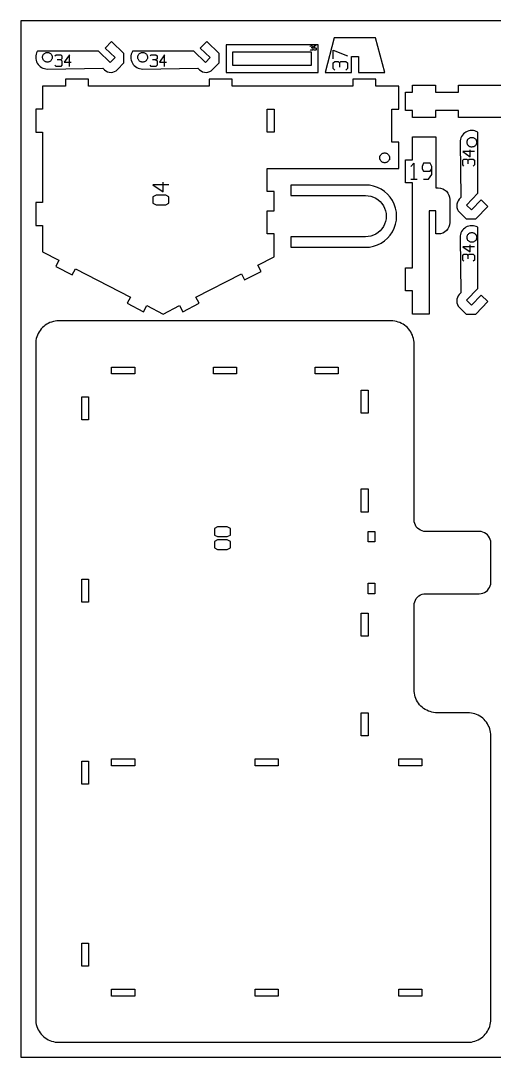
# Model space of a CAD drawing. Header units: millimetres. Extents: x 0 to 600, y 0 to 450.
# Drawn here: x 0 to 205.7, y 0 to 450 of the extents above; entities that cross this region are included whole.
import ezdxf

# ---------------------------------------------------------------- set-up
doc = ezdxf.new("R2010")
doc.units = ezdxf.units.MM
for name, color, linetype in [('CUT', 1, 'Continuous'), ('ENGRAVE', 5, 'Continuous'), ('SHEET', 8, 'Continuous')]:
    doc.layers.add(name, color=color, linetype=linetype)

msp = doc.modelspace()

# ---------------------------------------------------------------- linework, layer by layer
at = {"layer": 'CUT'}
for p, q in [((39.46, 441.04), (36.68, 438.16)), ((44.84, 435.83), (39.46, 441.04)), ((80.8, 441.04), (78.02, 438.16)), ((86.19, 435.83), (80.8, 441.04)), ((136.16, 442.53), (132.23, 427.57)), ((154.19, 442.53), (136.16, 442.53)), ((158.12, 427.57), (154.19, 442.53)), ((7.18, 436.7), (6.89, 436.1)), ((7.23, 436.77), (7.18, 436.7)), ((33.8, 436.77), (7.23, 436.77)), ((38.91, 431.83), (33.8, 436.77)), ((36.68, 438.16), (40.99, 433.99)), ((48.53, 436.7), (48.23, 436.1)), ((48.57, 436.77), (48.53, 436.7)), ((75.14, 436.77), (48.57, 436.77)), ((80.25, 431.83), (75.14, 436.77)), ((78.02, 438.16), (82.34, 433.99)), ((89.19, 439.54), (89.19, 427.57)), ((129.23, 439.54), (89.19, 439.54)), ((92.19, 430.57), (92.19, 436.53)), ((92.19, 436.53), (126.23, 436.53)), ((126.23, 436.53), (126.23, 430.57)), ((129.23, 427.57), (129.23, 439.54)), ((6.54, 434.82), (6.5, 434.15)), ((6.5, 434.15), (6.5, 433.48)), ((6.5, 433.48), (6.67, 432.83)), ((6.67, 435.47), (6.54, 434.82)), ((6.89, 436.1), (6.67, 435.47)), ((6.67, 432.83), (6.89, 432.19)), ((6.89, 432.19), (7.18, 431.59)), ((9.51, 434.42), (9.55, 434.69)), ((9.51, 434.15), (9.51, 434.42)), ((9.52, 433.87), (9.51, 434.15)), ((9.58, 433.6), (9.52, 433.87)), ((9.55, 434.69), (9.64, 434.96)), ((9.67, 433.34), (9.58, 433.6)), ((9.64, 434.96), (9.79, 435.2)), ((9.79, 433.1), (9.67, 433.34)), ((9.79, 435.2), (9.94, 435.43)), ((9.94, 432.87), (9.79, 433.1)), ((9.94, 435.43), (10.12, 435.64)), ((10.12, 432.66), (9.94, 432.87)), ((10.12, 435.64), (10.33, 435.82)), ((10.33, 432.48), (10.12, 432.66)), ((10.33, 435.82), (10.56, 435.97)), ((10.56, 432.33), (10.33, 432.48)), ((10.56, 435.97), (10.81, 436.09)), ((10.81, 432.21), (10.56, 432.33)), ((10.81, 436.09), (11.07, 436.18)), ((11.07, 432.12), (10.81, 432.21)), ((11.07, 436.18), (11.34, 436.23)), ((11.34, 432.06), (11.07, 432.12)), ((11.34, 436.23), (11.61, 436.25)), ((11.61, 432.04), (11.34, 432.06)), ((11.61, 436.25), (11.88, 436.23)), ((11.88, 432.06), (11.61, 432.04)), ((11.88, 436.23), (12.15, 436.18)), ((12.15, 432.12), (11.88, 432.06)), ((12.15, 436.18), (12.42, 436.09)), ((12.42, 432.21), (12.15, 432.12)), ((12.42, 436.09), (12.66, 435.97)), ((12.66, 432.33), (12.42, 432.21)), ((12.66, 435.97), (12.89, 435.82)), ((12.89, 432.48), (12.66, 432.33)), ((12.89, 435.82), (13.1, 435.64)), ((13.1, 432.66), (12.89, 432.48)), ((13.1, 435.64), (13.28, 435.43)), ((13.28, 432.87), (13.1, 432.66)), ((13.28, 435.43), (13.43, 435.2)), ((13.43, 433.1), (13.28, 432.87)), ((13.43, 435.2), (13.55, 434.95)), ((13.55, 433.34), (13.43, 433.1)), ((13.55, 434.95), (13.63, 434.69)), ((13.67, 433.6), (13.55, 433.34)), ((13.63, 434.69), (13.68, 434.42)), ((13.71, 433.87), (13.67, 433.6)), ((13.68, 434.42), (13.71, 434.15)), ((13.71, 434.15), (13.71, 433.87)), ((40.99, 433.99), (38.91, 431.83)), ((44.84, 431.7), (44.84, 435.83)), ((47.89, 434.82), (47.84, 434.15)), ((47.84, 434.15), (47.84, 433.48)), ((47.84, 433.48), (48.02, 432.83)), ((48.02, 435.47), (47.89, 434.82)), ((48.23, 436.1), (48.02, 435.47)), ((48.02, 432.83), (48.23, 432.19)), ((48.23, 432.19), (48.53, 431.59)), ((50.85, 434.42), (50.9, 434.69)), ((50.85, 434.15), (50.85, 434.42)), ((50.87, 433.87), (50.85, 434.15)), ((50.92, 433.6), (50.87, 433.87)), ((50.9, 434.69), (50.98, 434.96)), ((51.01, 433.34), (50.92, 433.6)), ((50.98, 434.96), (51.13, 435.2)), ((51.13, 433.1), (51.01, 433.34)), ((51.13, 435.2), (51.29, 435.43)), ((51.29, 432.87), (51.13, 433.1)), ((51.29, 435.43), (51.47, 435.64)), ((51.47, 432.66), (51.29, 432.87)), ((51.47, 435.64), (51.67, 435.82)), ((51.67, 432.48), (51.47, 432.66)), ((51.67, 435.82), (51.9, 435.97)), ((51.9, 432.33), (51.67, 432.48)), ((51.9, 435.97), (52.15, 436.09)), ((52.15, 432.21), (51.9, 432.33)), ((52.15, 436.09), (52.41, 436.18)), ((52.41, 432.12), (52.15, 432.21)), ((52.41, 436.18), (52.68, 436.23)), ((52.68, 432.06), (52.41, 432.12)), ((52.68, 436.23), (52.96, 436.25)), ((52.96, 432.04), (52.68, 432.06)), ((52.96, 436.25), (53.23, 436.23)), ((53.23, 432.06), (52.96, 432.04)), ((53.23, 436.23), (53.5, 436.18)), ((53.5, 432.12), (53.23, 432.06)), ((53.5, 436.18), (53.76, 436.09)), ((53.76, 432.21), (53.5, 432.12)), ((53.76, 436.09), (54.01, 435.97)), ((54.01, 432.33), (53.76, 432.21)), ((54.01, 435.97), (54.24, 435.82)), ((54.24, 432.48), (54.01, 432.33)), ((54.24, 435.82), (54.44, 435.64)), ((54.44, 432.66), (54.24, 432.48)), ((54.44, 435.64), (54.62, 435.43)), ((54.62, 432.87), (54.44, 432.66)), ((54.62, 435.43), (54.78, 435.2)), ((54.78, 433.1), (54.62, 432.87)), ((54.78, 435.2), (54.9, 434.95)), ((54.9, 433.34), (54.78, 433.1)), ((54.9, 434.95), (54.97, 434.69)), ((55.01, 433.6), (54.9, 433.34)), ((54.97, 434.69), (55.03, 434.42)), ((55.06, 433.87), (55.01, 433.6)), ((55.03, 434.42), (55.06, 434.15)), ((55.06, 434.15), (55.06, 433.87)), ((82.34, 433.99), (80.25, 431.83)), ((86.19, 431.7), (86.19, 435.83)), ((143.68, 434.43), (146.68, 434.43)), ((143.68, 427.57), (143.68, 434.43)), ((146.68, 434.43), (146.68, 427.57)), ((7.18, 431.59), (7.56, 431.04)), ((7.56, 431.04), (8, 430.53)), ((8, 430.53), (8.5, 430.09)), ((8.5, 430.09), (9.06, 429.72)), ((9.06, 429.72), (9.65, 429.43)), ((9.65, 429.43), (10.29, 429.21)), ((10.29, 429.21), (10.94, 429.08)), ((10.94, 429.08), (11.61, 429.04)), ((11.61, 429.04), (35.66, 429.41)), ((35.66, 429.41), (36.39, 428.7)), ((36.39, 428.7), (37, 428.21)), ((37, 428.21), (37.69, 427.85)), ((37.69, 427.85), (38.45, 427.63)), ((38.45, 427.63), (39.23, 427.57)), ((39.23, 427.57), (40, 427.65)), ((40, 427.65), (40.75, 427.89)), ((40.75, 427.89), (41.43, 428.28)), ((41.43, 428.28), (42.03, 428.78)), ((42.03, 428.78), (44.84, 431.7)), ((48.53, 431.59), (48.9, 431.04)), ((48.9, 431.04), (49.34, 430.53)), ((49.34, 430.53), (49.84, 430.09)), ((49.84, 430.09), (50.4, 429.72)), ((50.4, 429.72), (51, 429.43)), ((51, 429.43), (51.63, 429.21)), ((51.63, 429.21), (52.29, 429.08)), ((52.29, 429.08), (52.96, 429.04)), ((52.96, 429.04), (77, 429.41)), ((77, 429.41), (77.73, 428.7)), ((77.73, 428.7), (78.34, 428.21)), ((78.34, 428.21), (79.04, 427.85)), ((79.04, 427.85), (79.79, 427.63)), ((79.79, 427.63), (80.57, 427.57)), ((80.57, 427.57), (81.35, 427.65)), ((81.35, 427.65), (82.09, 427.89)), ((82.09, 427.89), (82.78, 428.28)), ((82.78, 428.28), (83.37, 428.78)), ((83.37, 428.78), (86.19, 431.7)), ((89.19, 427.57), (129.23, 427.57)), ((126.23, 430.57), (92.19, 430.57)), ((132.23, 427.57), (143.68, 427.57)), ((146.68, 427.57), (158.12, 427.57)), ((29.5, 424.57), (19.5, 424.57)), ((19.5, 424.57), (19.5, 421.57)), ((29.5, 421.57), (29.5, 424.57)), ((91.86, 424.57), (81.86, 424.57)), ((81.86, 424.57), (81.86, 421.57)), ((91.86, 421.57), (91.86, 424.57)), ((154.22, 424.57), (144.22, 424.57)), ((144.22, 424.57), (144.22, 421.57)), ((154.22, 421.57), (154.22, 424.57)), ((19.5, 421.57), (9.5, 421.57)), ((9.5, 421.57), (9.5, 411.56)), ((81.86, 421.57), (29.5, 421.57)), ((144.22, 421.57), (91.86, 421.57)), ((164.22, 421.57), (154.22, 421.57)), ((164.22, 411.56), (164.22, 421.57)), ((167.22, 410.96), (167.22, 419.01)), ((167.22, 419.01), (170.22, 419.01)), ((170.22, 419.01), (170.22, 422.01)), ((170.22, 422.01), (180.22, 422.01)), ((180.22, 422.01), (180.22, 419.01)), ((180.22, 419.01), (190.23, 419.01)), ((190.23, 419.01), (190.23, 422.01)), ((190.23, 422.01), (227.12, 422.01)), ((9.5, 411.56), (6.5, 411.56)), ((6.5, 411.56), (6.5, 401.56)), ((107.13, 411.56), (110.13, 411.56)), ((107.13, 401.56), (107.13, 411.56)), ((110.13, 411.56), (110.13, 401.56)), ((161.22, 411.56), (164.22, 411.56)), ((161.22, 397.21), (161.22, 411.56)), ((170.22, 410.96), (167.22, 410.96)), ((170.22, 407.96), (170.22, 410.96)), ((180.22, 410.96), (180.22, 407.96)), ((190.23, 410.96), (180.22, 410.96)), ((190.23, 407.96), (190.23, 410.96)), ((180.22, 407.96), (170.22, 407.96)), ((227.12, 407.96), (190.23, 407.96)), ((6.5, 401.56), (9.5, 401.56)), ((9.5, 401.56), (9.5, 371.04)), ((110.13, 401.56), (107.13, 401.56)), ((192.37, 400.87), (191.92, 400.37)), ((192.87, 401.31), (192.37, 400.87)), ((193.42, 401.68), (192.87, 401.31)), ((194.02, 401.98), (193.42, 401.68)), ((194.66, 402.19), (194.02, 401.98)), ((195.31, 402.37), (194.66, 402.19)), ((195.98, 402.37), (195.31, 402.37)), ((196.65, 402.33), (195.98, 402.37)), ((197.3, 402.19), (196.65, 402.33)), ((197.93, 401.98), (197.3, 402.19)), ((198.53, 401.68), (197.93, 401.98)), ((198.6, 401.64), (198.53, 401.68)), ((198.6, 375.07), (198.6, 401.64)), ((164.22, 397.21), (161.22, 397.21)), ((164.22, 385.9), (164.22, 397.21)), ((170.22, 399.58), (180.4, 399.58)), ((170.22, 389.58), (170.22, 399.58)), ((180.4, 399.58), (180.4, 377.43)), ((190.91, 397.93), (190.87, 397.26)), ((190.87, 397.26), (191.24, 373.21)), ((191.04, 398.58), (190.91, 397.93)), ((191.26, 399.21), (191.04, 398.58)), ((191.55, 399.81), (191.26, 399.21)), ((191.92, 400.37), (191.55, 399.81)), ((193.88, 397.26), (193.89, 397.53)), ((193.89, 396.98), (193.88, 397.26)), ((193.89, 397.53), (193.95, 397.8)), ((193.95, 396.71), (193.89, 396.98)), ((193.95, 397.8), (194.04, 398.06)), ((194.04, 396.45), (193.95, 396.71)), ((194.04, 398.06), (194.16, 398.31)), ((194.16, 396.21), (194.04, 396.45)), ((194.16, 398.31), (194.31, 398.54)), ((194.31, 395.98), (194.16, 396.21)), ((194.31, 398.54), (194.49, 398.75)), ((194.49, 398.75), (194.7, 398.93)), ((194.7, 398.93), (194.93, 399.08)), ((194.93, 399.08), (195.17, 399.2)), ((195.17, 399.2), (195.43, 399.29)), ((195.43, 399.29), (195.7, 399.34)), ((195.7, 399.34), (195.98, 399.36)), ((195.98, 399.36), (196.25, 399.36)), ((196.25, 399.36), (196.52, 399.32)), ((196.52, 399.32), (196.79, 399.23)), ((196.79, 399.23), (197.03, 399.08)), ((197.03, 399.08), (197.26, 398.93)), ((197.26, 398.93), (197.47, 398.75)), ((197.47, 398.75), (197.65, 398.54)), ((197.65, 398.54), (197.8, 398.31)), ((197.8, 396.21), (197.65, 395.98)), ((197.8, 398.31), (197.92, 398.06)), ((197.92, 396.45), (197.8, 396.21)), ((197.92, 398.06), (198.01, 397.8)), ((198.01, 396.71), (197.92, 396.45)), ((198.01, 397.8), (198.06, 397.53)), ((198.06, 396.98), (198.01, 396.71)), ((198.06, 397.53), (198.08, 397.26)), ((198.08, 397.26), (198.06, 396.98)), ((156.14, 391.29), (156.26, 391.54)), ((156.26, 391.54), (156.42, 391.77)), ((156.42, 391.77), (156.6, 391.98)), ((156.6, 391.98), (156.81, 392.17)), ((156.81, 392.17), (157.04, 392.32)), ((157.04, 392.32), (157.29, 392.44)), ((157.29, 392.44), (157.55, 392.53)), ((157.55, 392.53), (157.82, 392.59)), ((157.82, 392.59), (158.1, 392.6)), ((158.1, 392.6), (158.38, 392.59)), ((158.38, 392.59), (158.65, 392.53)), ((158.65, 392.53), (158.91, 392.44)), ((158.91, 392.44), (159.16, 392.32)), ((159.16, 392.32), (159.39, 392.17)), ((159.39, 392.17), (159.6, 391.98)), ((159.6, 391.98), (159.78, 391.77)), ((159.78, 391.77), (159.94, 391.54)), ((159.94, 391.54), (160.06, 391.29)), ((194.49, 395.77), (194.31, 395.98)), ((194.7, 395.59), (194.49, 395.77)), ((194.93, 395.44), (194.7, 395.59)), ((195.17, 395.31), (194.93, 395.44)), ((195.43, 395.2), (195.17, 395.31)), ((195.7, 395.15), (195.43, 395.2)), ((195.98, 395.15), (195.7, 395.15)), ((196.25, 395.19), (195.98, 395.15)), ((196.52, 395.24), (196.25, 395.19)), ((196.78, 395.31), (196.52, 395.24)), ((197.03, 395.44), (196.78, 395.31)), ((197.26, 395.59), (197.03, 395.44)), ((197.47, 395.77), (197.26, 395.59)), ((197.65, 395.98), (197.47, 395.77)), ((155.98, 390.48), (155.98, 390.76)), ((155.99, 390.76), (155.99, 391.03)), ((155.99, 390.21), (155.99, 390.48)), ((156.05, 391.03), (156.05, 391.29)), ((156.05, 389.93), (156.05, 390.21)), ((156.14, 389.67), (156.14, 389.93)), ((156.26, 389.42), (156.14, 389.67)), ((156.42, 389.19), (156.26, 389.42)), ((156.6, 388.98), (156.42, 389.19)), ((156.81, 388.8), (156.6, 388.98)), ((157.04, 388.65), (156.81, 388.8)), ((157.29, 388.52), (157.04, 388.65)), ((157.55, 388.43), (157.29, 388.52)), ((157.82, 388.38), (157.55, 388.43)), ((158.1, 388.36), (157.82, 388.38)), ((158.38, 388.38), (158.1, 388.36)), ((158.65, 388.43), (158.38, 388.38)), ((158.91, 388.52), (158.65, 388.43)), ((159.16, 388.65), (158.91, 388.52)), ((159.39, 388.8), (159.16, 388.65)), ((159.6, 388.98), (159.39, 388.8)), ((159.78, 389.19), (159.6, 388.98)), ((159.94, 389.42), (159.78, 389.19)), ((160.06, 389.67), (159.94, 389.42)), ((160.06, 391.29), (160.06, 391.03)), ((160.15, 391.03), (160.15, 390.76)), ((160.15, 389.93), (160.15, 389.67)), ((160.2, 390.76), (160.2, 390.48)), ((160.2, 390.21), (160.2, 389.93)), ((160.22, 390.48), (160.22, 390.21)), ((167.22, 389.58), (170.22, 389.58)), ((167.22, 379.57), (167.22, 389.58)), ((107.13, 385.9), (164.22, 385.9)), ((107.13, 375.9), (107.13, 385.9)), ((149.86, 378.66), (117.32, 378.66)), ((117.32, 378.66), (117.32, 374.13)), ((151.58, 378.55), (149.86, 378.66)), ((153.31, 378.21), (151.58, 378.55)), ((154.98, 377.64), (153.31, 378.21)), ((170.22, 379.57), (167.22, 379.57)), ((170.22, 342.68), (170.22, 379.57)), ((110.13, 375.9), (107.13, 375.9)), ((110.13, 367.52), (110.13, 375.9)), ((117.32, 374.13), (149.71, 374.13)), ((149.71, 374.13), (150.98, 374.05)), ((150.98, 374.05), (152.13, 373.82)), ((152.13, 373.82), (153.24, 373.44)), ((156.57, 376.86), (154.98, 377.64)), ((158.04, 375.87), (156.57, 376.86)), ((159.37, 374.71), (158.04, 375.87)), ((160.53, 373.38), (159.37, 374.71)), ((180.4, 377.43), (181.4, 377.43)), ((181.4, 377.43), (182.37, 377.33)), ((182.37, 377.33), (183.31, 377.05)), ((183.31, 377.05), (184.17, 376.59)), ((184.17, 376.59), (184.93, 375.97)), ((184.93, 375.97), (185.55, 375.21)), ((185.55, 375.21), (186.02, 374.34)), ((186.02, 374.34), (186.3, 373.41)), ((193.66, 369.96), (198.6, 375.07)), ((9.5, 371.04), (6.5, 371.04)), ((6.5, 371.04), (6.5, 361.04)), ((153.24, 373.44), (154.3, 372.92)), ((154.3, 372.92), (155.27, 372.27)), ((155.27, 372.27), (156.15, 371.5)), ((156.15, 371.5), (156.93, 370.61)), ((156.93, 370.61), (157.58, 369.64)), ((157.58, 369.64), (158.1, 368.59)), ((161.51, 371.91), (160.53, 373.38)), ((162.3, 370.33), (161.51, 371.91)), ((162.86, 368.65), (162.3, 370.33)), ((186.3, 373.41), (186.4, 372.43)), ((186.4, 372.43), (186.4, 362.43)), ((189.46, 370.42), (189.4, 369.64)), ((189.4, 369.64), (189.49, 368.87)), ((189.68, 371.17), (189.46, 370.42)), ((190.04, 371.87), (189.68, 371.17)), ((190.53, 372.48), (190.04, 371.87)), ((191.24, 373.21), (190.53, 372.48)), ((195.82, 367.88), (193.66, 369.96)), ((199.99, 372.19), (195.82, 367.88)), ((197.66, 364.02), (202.87, 369.41)), ((202.87, 369.41), (199.99, 372.19)), ((107.13, 367.52), (110.13, 367.52)), ((107.13, 357.52), (107.13, 367.52)), ((158.1, 368.59), (158.47, 367.48)), ((158.47, 367.48), (158.7, 366.33)), ((158.7, 366.33), (158.78, 365.16)), ((158.78, 365.16), (158.78, 363.98)), ((163.21, 366.92), (162.86, 368.65)), ((163.32, 365.16), (163.21, 366.92)), ((163.21, 363.39), (163.32, 365.16)), ((180.4, 367.43), (177.4, 367.43)), ((177.4, 367.43), (177.4, 322.68)), ((180.4, 357.43), (180.4, 367.43)), ((189.49, 368.87), (189.72, 368.12)), ((189.72, 368.12), (190.11, 367.44)), ((190.11, 367.44), (190.61, 366.84)), ((190.61, 366.84), (193.53, 364.02)), ((6.5, 361.04), (9.5, 361.04)), ((9.5, 361.04), (9.5, 349.67)), ((157.58, 360.67), (156.93, 359.7)), ((158.1, 361.72), (157.58, 360.67)), ((158.47, 362.83), (158.1, 361.72)), ((158.78, 363.98), (158.47, 362.83)), ((162.3, 359.98), (162.86, 361.66)), ((162.86, 361.66), (163.21, 363.39)), ((186.02, 360.51), (185.55, 359.65)), ((186.3, 361.45), (186.02, 360.51)), ((186.4, 362.43), (186.3, 361.45)), ((193.42, 360.34), (192.87, 359.97)), ((194.02, 360.63), (193.42, 360.34)), ((193.53, 364.02), (197.66, 364.02)), ((194.66, 360.85), (194.02, 360.63)), ((195.31, 361.02), (194.66, 360.85)), ((195.98, 361.02), (195.31, 361.02)), ((196.65, 360.98), (195.98, 361.02)), ((197.3, 360.85), (196.65, 360.98)), ((197.93, 360.63), (197.3, 360.85)), ((198.53, 360.34), (197.93, 360.63)), ((198.6, 360.29), (198.53, 360.34)), ((198.6, 333.73), (198.6, 360.29)), ((110.13, 357.52), (107.13, 357.52)), ((110.13, 347.52), (110.13, 357.52)), ((149.71, 356.18), (117.32, 356.18)), ((117.32, 356.18), (117.32, 351.65)), ((150.98, 356.26), (149.71, 356.18)), ((152.13, 356.49), (150.98, 356.26)), ((153.24, 356.87), (152.13, 356.49)), ((154.3, 357.39), (153.24, 356.87)), ((155.27, 358.04), (154.3, 357.39)), ((156.15, 358.81), (155.27, 358.04)), ((156.93, 359.7), (156.15, 358.81)), ((158.04, 354.44), (159.37, 355.6)), ((159.37, 355.6), (160.53, 356.93)), ((160.53, 356.93), (161.51, 358.4)), ((161.51, 358.4), (162.3, 359.98)), ((181.4, 357.43), (180.4, 357.43)), ((182.37, 357.52), (181.4, 357.43)), ((183.31, 357.81), (182.37, 357.52)), ((184.17, 358.27), (183.31, 357.81)), ((184.93, 358.89), (184.17, 358.27)), ((185.55, 359.65), (184.93, 358.89)), ((190.91, 356.58), (190.87, 355.91)), ((190.87, 355.91), (191.24, 331.87)), ((191.04, 357.24), (190.91, 356.58)), ((191.26, 357.87), (191.04, 357.24)), ((191.55, 358.47), (191.26, 357.87)), ((191.92, 359.02), (191.55, 358.47)), ((192.37, 359.53), (191.92, 359.02)), ((192.87, 359.97), (192.37, 359.53)), ((193.88, 355.91), (193.89, 356.19)), ((193.89, 355.64), (193.88, 355.91)), ((193.89, 356.19), (193.95, 356.46)), ((193.95, 355.37), (193.89, 355.64)), ((193.95, 356.46), (194.04, 356.72)), ((194.04, 356.72), (194.16, 356.96)), ((194.16, 356.96), (194.31, 357.19)), ((194.31, 357.19), (194.49, 357.4)), ((194.49, 357.4), (194.7, 357.58)), ((194.7, 357.58), (194.93, 357.74)), ((194.93, 357.74), (195.17, 357.86)), ((195.17, 357.86), (195.43, 357.95)), ((195.43, 357.95), (195.7, 358)), ((195.7, 358), (195.98, 358.02)), ((195.98, 358.02), (196.25, 358.02)), ((196.25, 358.02), (196.52, 357.97)), ((196.52, 357.97), (196.79, 357.89)), ((196.79, 357.89), (197.03, 357.74)), ((197.03, 357.74), (197.26, 357.58)), ((197.26, 357.58), (197.47, 357.4)), ((197.47, 357.4), (197.65, 357.19)), ((197.65, 357.19), (197.8, 356.96)), ((197.8, 356.96), (197.92, 356.72)), ((197.92, 356.72), (198.01, 356.46)), ((198.01, 356.46), (198.06, 356.19)), ((198.06, 355.64), (198.01, 355.37)), ((198.06, 356.19), (198.08, 355.91)), ((198.08, 355.91), (198.06, 355.64)), ((117.32, 351.65), (149.86, 351.65)), ((149.86, 351.65), (151.58, 351.76)), ((151.58, 351.76), (153.31, 352.1)), ((153.31, 352.1), (154.98, 352.67)), ((154.98, 352.67), (156.57, 353.45)), ((156.57, 353.45), (158.04, 354.44)), ((194.04, 355.11), (193.95, 355.37)), ((194.16, 354.86), (194.04, 355.11)), ((194.31, 354.63), (194.16, 354.86)), ((194.49, 354.43), (194.31, 354.63)), ((194.7, 354.24), (194.49, 354.43)), ((194.93, 354.09), (194.7, 354.24)), ((195.17, 353.97), (194.93, 354.09)), ((195.43, 353.86), (195.17, 353.97)), ((195.7, 353.81), (195.43, 353.86)), ((195.98, 353.81), (195.7, 353.81)), ((196.25, 353.84), (195.98, 353.81)), ((196.52, 353.9), (196.25, 353.84)), ((196.78, 353.97), (196.52, 353.9)), ((197.03, 354.09), (196.78, 353.97)), ((197.26, 354.24), (197.03, 354.09)), ((197.47, 354.43), (197.26, 354.24)), ((197.65, 354.63), (197.47, 354.43)), ((197.8, 354.86), (197.65, 354.63)), ((197.92, 355.11), (197.8, 354.86)), ((198.01, 355.37), (197.92, 355.11)), ((9.5, 349.67), (16.61, 346)), ((103.02, 343.85), (110.13, 347.52)), ((16.61, 346), (15.24, 343.33)), ((15.24, 343.33), (22.35, 339.67)), ((22.35, 339.67), (23.73, 342.34)), ((23.73, 342.34), (47.68, 330.01)), ((104.39, 341.18), (103.02, 343.85)), ((167.22, 342.68), (170.22, 342.68)), ((167.22, 332.68), (167.22, 342.68)), ((76.13, 330.01), (95.9, 340.19)), ((95.9, 340.19), (97.28, 337.52)), ((97.28, 337.52), (104.39, 341.18)), ((193.66, 328.62), (198.6, 333.73)), ((47.68, 330.01), (46.3, 327.34)), ((77.5, 327.34), (76.13, 330.01)), ((170.22, 332.68), (167.22, 332.68)), ((170.22, 322.68), (170.22, 332.68)), ((189.46, 329.08), (189.4, 328.3)), ((189.68, 329.83), (189.46, 329.08)), ((190.04, 330.53), (189.68, 329.83)), ((190.53, 331.14), (190.04, 330.53)), ((191.24, 331.87), (190.53, 331.14)), ((195.82, 326.53), (193.66, 328.62)), ((199.99, 330.85), (195.82, 326.53)), ((202.87, 328.07), (199.99, 330.85)), ((46.3, 327.34), (53.41, 323.67)), ((53.41, 323.67), (54.79, 326.34)), ((54.79, 326.34), (61.9, 322.68)), ((61.9, 322.68), (69.02, 326.34)), ((69.02, 326.34), (70.39, 323.67)), ((70.39, 323.67), (77.5, 327.34)), ((189.4, 328.3), (189.49, 327.52)), ((189.49, 327.52), (189.72, 326.78)), ((189.72, 326.78), (190.11, 326.09)), ((190.11, 326.09), (190.61, 325.49)), ((190.61, 325.49), (193.53, 322.68)), ((197.66, 322.68), (202.87, 328.07)), ((14.94, 319.56), (14.17, 319.4)), ((15.72, 319.65), (14.94, 319.56)), ((16.5, 319.68), (15.72, 319.65)), ((160.9, 319.68), (16.5, 319.68)), ((161.68, 319.65), (160.9, 319.68)), ((162.46, 319.56), (161.68, 319.65)), ((163.23, 319.4), (162.46, 319.56)), ((177.4, 322.68), (170.22, 322.68)), ((193.53, 322.68), (197.66, 322.68)), ((8.41, 315.56), (7.97, 314.9)), ((8.9, 316.17), (8.41, 315.56)), ((9.43, 316.75), (8.9, 316.17)), ((10.01, 317.28), (9.43, 316.75)), ((10.62, 317.77), (10.01, 317.28)), ((11.28, 318.2), (10.62, 317.77)), ((11.96, 318.59), (11.28, 318.2)), ((12.67, 318.92), (11.96, 318.59)), ((13.41, 319.19), (12.67, 318.92)), ((14.17, 319.4), (13.41, 319.19)), ((163.99, 319.19), (163.23, 319.4)), ((164.73, 318.92), (163.99, 319.19)), ((165.44, 318.59), (164.73, 318.92)), ((166.13, 318.2), (165.44, 318.59)), ((166.78, 317.77), (166.13, 318.2)), ((167.39, 317.28), (166.78, 317.77)), ((167.97, 316.75), (167.39, 317.28)), ((168.5, 316.17), (167.97, 316.75)), ((168.99, 315.56), (168.5, 316.17)), ((169.43, 314.9), (168.99, 315.56)), ((6.62, 311.24), (6.57, 310.46)), ((6.78, 312.01), (6.62, 311.24)), ((6.99, 312.77), (6.78, 312.01)), ((7.26, 313.5), (6.99, 312.77)), ((7.59, 314.22), (7.26, 313.5)), ((7.97, 314.9), (7.59, 314.22)), ((169.81, 314.22), (169.43, 314.9)), ((170.14, 313.5), (169.81, 314.22)), ((170.41, 312.77), (170.14, 313.5)), ((170.62, 312.01), (170.41, 312.77)), ((170.78, 311.24), (170.62, 312.01)), ((170.87, 310.46), (170.78, 311.24)), ((6.57, 310.46), (6.5, 309.68)), ((6.5, 309.68), (6.5, 16.5)), ((170.9, 309.68), (170.87, 310.46)), ((170.9, 233.25), (170.9, 309.68)), ((39.51, 299.67), (49.51, 299.67)), ((39.51, 296.67), (39.51, 299.67)), ((49.51, 299.67), (49.51, 296.67)), ((83.7, 299.67), (93.7, 299.67)), ((83.7, 296.67), (83.7, 299.67)), ((93.7, 299.67), (93.7, 296.67)), ((127.89, 299.67), (137.89, 299.67)), ((127.89, 296.67), (127.89, 299.67)), ((137.89, 299.67), (137.89, 296.67)), ((49.51, 296.67), (39.51, 296.67)), ((93.7, 296.67), (83.7, 296.67)), ((137.89, 296.67), (127.89, 296.67)), ((147.9, 289.67), (150.9, 289.67)), ((147.9, 279.67), (147.9, 289.67)), ((150.9, 289.67), (150.9, 279.67)), ((26.5, 286.67), (29.5, 286.67)), ((26.5, 276.67), (26.5, 286.67)), ((29.5, 286.67), (29.5, 276.67)), ((150.9, 279.67), (147.9, 279.67)), ((29.5, 276.67), (26.5, 276.67)), ((147.9, 246.72), (150.9, 246.72)), ((147.9, 236.72), (147.9, 246.72)), ((150.9, 246.72), (150.9, 236.72)), ((150.9, 236.72), (147.9, 236.72)), ((170.96, 232.47), (170.9, 233.25)), ((171.15, 231.71), (170.96, 232.47)), ((171.45, 230.98), (171.15, 231.71)), ((171.86, 230.32), (171.45, 230.98)), ((172.37, 229.72), (171.86, 230.32)), ((172.96, 229.21), (172.37, 229.72)), ((150.9, 228.25), (153.9, 228.25)), ((150.9, 223.72), (150.9, 228.25)), ((153.9, 228.25), (153.9, 223.72)), ((173.63, 228.8), (172.96, 229.21)), ((174.36, 228.5), (173.63, 228.8)), ((175.12, 228.32), (174.36, 228.5)), ((175.9, 228.25), (175.12, 228.32)), ((199.23, 228.25), (175.9, 228.25)), ((200.01, 228.19), (199.23, 228.25)), ((200.77, 228.01), (200.01, 228.19)), ((201.5, 227.71), (200.77, 228.01)), ((202.17, 227.3), (201.5, 227.71)), ((202.76, 226.79), (202.17, 227.3)), ((203.27, 226.19), (202.76, 226.79)), ((203.68, 225.52), (203.27, 226.19)), ((203.98, 224.8), (203.68, 225.52)), ((153.9, 223.72), (150.9, 223.72)), ((204.17, 224.04), (203.98, 224.8)), ((204.23, 223.25), (204.17, 224.04)), ((204.23, 206.24), (204.23, 223.25)), ((26.5, 207.62), (29.5, 207.62)), ((26.5, 197.62), (26.5, 207.62)), ((29.5, 207.62), (29.5, 197.62)), ((150.9, 205.77), (153.9, 205.77)), ((150.9, 201.24), (150.9, 205.77)), ((153.9, 205.77), (153.9, 201.24)), ((202.17, 202.19), (202.76, 202.7)), ((202.76, 202.7), (203.27, 203.3)), ((203.27, 203.3), (203.68, 203.97)), ((203.68, 203.97), (203.98, 204.69)), ((203.98, 204.69), (204.17, 205.46)), ((204.17, 205.46), (204.23, 206.24)), ((153.9, 201.24), (150.9, 201.24)), ((171.15, 197.78), (171.45, 198.51)), ((171.45, 198.51), (171.86, 199.18)), ((171.86, 199.18), (172.37, 199.77)), ((172.37, 199.77), (172.96, 200.28)), ((172.96, 200.28), (173.63, 200.69)), ((173.63, 200.69), (174.36, 200.99)), ((174.36, 200.99), (175.12, 201.18)), ((175.12, 201.18), (175.9, 201.24)), ((175.9, 201.24), (199.23, 201.24)), ((199.23, 201.24), (200.01, 201.3)), ((200.01, 201.3), (200.77, 201.48)), ((200.77, 201.48), (201.5, 201.78)), ((201.5, 201.78), (202.17, 202.19)), ((29.5, 197.62), (26.5, 197.62)), ((170.9, 196.24), (170.96, 197.02)), ((170.9, 159.56), (170.9, 196.24)), ((170.96, 197.02), (171.15, 197.78)), ((147.9, 192.77), (150.9, 192.77)), ((147.9, 182.77), (147.9, 192.77)), ((150.9, 192.77), (150.9, 182.77)), ((150.9, 182.77), (147.9, 182.77)), ((170.93, 158.78), (170.9, 159.56)), ((171.02, 158), (170.93, 158.78)), ((171.18, 157.23), (171.02, 158)), ((171.39, 156.47), (171.18, 157.23)), ((171.66, 155.74), (171.39, 156.47)), ((171.99, 155.02), (171.66, 155.74)), ((172.38, 154.34), (171.99, 155.02)), ((172.81, 153.68), (172.38, 154.34)), ((173.3, 153.07), (172.81, 153.68)), ((173.83, 152.49), (173.3, 153.07)), ((147.9, 149.56), (150.9, 149.56)), ((147.9, 139.56), (147.9, 149.56)), ((150.9, 149.56), (150.9, 139.56)), ((174.41, 151.96), (173.83, 152.49)), ((175.02, 151.47), (174.41, 151.96)), ((175.68, 151.04), (175.02, 151.47)), ((176.36, 150.65), (175.68, 151.04)), ((177.08, 150.32), (176.36, 150.65)), ((177.81, 150.05), (177.08, 150.32)), ((178.57, 149.84), (177.81, 150.05)), ((179.34, 149.68), (178.57, 149.84)), ((180.12, 149.59), (179.34, 149.68)), ((180.9, 149.56), (180.12, 149.59)), ((194.23, 149.56), (180.9, 149.56)), ((195.01, 149.53), (194.23, 149.56)), ((195.79, 149.44), (195.01, 149.53)), ((196.56, 149.29), (195.79, 149.44)), ((197.32, 149.07), (196.56, 149.29)), ((198.05, 148.8), (197.32, 149.07)), ((198.77, 148.47), (198.05, 148.8)), ((199.45, 148.09), (198.77, 148.47)), ((200.11, 147.65), (199.45, 148.09)), ((200.72, 147.16), (200.11, 147.65)), ((201.3, 146.63), (200.72, 147.16)), ((201.83, 146.06), (201.3, 146.63)), ((202.32, 145.44), (201.83, 146.06)), ((202.75, 144.79), (202.32, 145.44)), ((203.14, 144.1), (202.75, 144.79)), ((203.47, 143.39), (203.14, 144.1)), ((150.9, 139.56), (147.9, 139.56)), ((203.74, 142.65), (203.47, 143.39)), ((203.95, 141.89), (203.74, 142.65)), ((204.11, 141.12), (203.95, 141.89)), ((204.23, 140.34), (204.11, 141.12)), ((204.23, 139.56), (204.23, 140.34)), ((204.23, 16.5), (204.23, 139.56)), ((26.5, 128.56), (29.5, 128.56)), ((26.5, 118.56), (26.5, 128.56)), ((29.5, 128.56), (29.5, 118.56)), ((39.51, 129.56), (49.51, 129.56)), ((39.51, 126.56), (39.51, 129.56)), ((49.51, 126.56), (39.51, 126.56)), ((49.51, 129.56), (49.51, 126.56)), ((101.86, 129.56), (111.87, 129.56)), ((101.86, 126.56), (101.86, 129.56)), ((111.87, 126.56), (101.86, 126.56)), ((111.87, 129.56), (111.87, 126.56)), ((164.22, 129.56), (174.22, 129.56)), ((164.22, 126.56), (164.22, 129.56)), ((174.22, 126.56), (164.22, 126.56)), ((174.22, 129.56), (174.22, 126.56)), ((29.5, 118.56), (26.5, 118.56)), ((26.5, 49.51), (29.5, 49.51)), ((26.5, 39.51), (26.5, 49.51)), ((29.5, 49.51), (29.5, 39.51)), ((29.5, 39.51), (26.5, 39.51)), ((39.51, 29.5), (49.51, 29.5)), ((39.51, 26.5), (39.51, 29.5)), ((49.51, 29.5), (49.51, 26.5)), ((101.86, 29.5), (111.87, 29.5)), ((101.86, 26.5), (101.86, 29.5)), ((111.87, 29.5), (111.87, 26.5)), ((164.22, 29.5), (174.22, 29.5)), ((164.22, 26.5), (164.22, 29.5)), ((174.22, 29.5), (174.22, 26.5)), ((49.51, 26.5), (39.51, 26.5)), ((111.87, 26.5), (101.86, 26.5)), ((174.22, 26.5), (164.22, 26.5)), ((6.5, 16.5), (6.53, 15.72)), ((6.53, 15.72), (6.62, 14.94)), ((6.62, 14.94), (6.78, 14.17)), ((6.78, 14.17), (6.99, 13.41)), ((203.74, 13.41), (203.95, 14.17)), ((203.95, 14.17), (204.11, 14.94)), ((204.11, 14.94), (204.2, 15.72)), ((204.2, 15.72), (204.23, 16.5)), ((6.99, 13.41), (7.26, 12.67)), ((7.26, 12.67), (7.59, 11.96)), ((7.59, 11.96), (7.97, 11.28)), ((7.97, 11.28), (8.41, 10.62)), ((8.41, 10.62), (8.9, 10.01)), ((8.9, 10.01), (9.43, 9.43)), ((9.43, 9.43), (10.01, 8.9)), ((200.72, 8.9), (201.3, 9.43)), ((201.3, 9.43), (201.83, 10.01)), ((201.83, 10.01), (202.32, 10.62)), ((202.32, 10.62), (202.75, 11.28)), ((202.75, 11.28), (203.14, 11.96)), ((203.14, 11.96), (203.47, 12.67)), ((203.47, 12.67), (203.74, 13.41)), ((10.01, 8.9), (10.62, 8.41)), ((10.62, 8.41), (11.28, 7.97)), ((11.28, 7.97), (11.96, 7.59)), ((11.96, 7.59), (12.67, 7.26)), ((12.67, 7.26), (13.41, 6.99)), ((13.41, 6.99), (14.17, 6.78)), ((14.17, 6.78), (14.94, 6.62)), ((14.94, 6.62), (15.72, 6.53)), ((15.72, 6.53), (16.5, 6.5)), ((16.5, 6.5), (194.23, 6.5)), ((194.23, 6.5), (195.01, 6.53)), ((195.01, 6.53), (195.79, 6.62)), ((195.79, 6.62), (196.56, 6.78)), ((196.56, 6.78), (197.32, 6.99)), ((197.32, 6.99), (198.05, 7.26)), ((198.05, 7.26), (198.77, 7.59)), ((198.77, 7.59), (199.45, 7.97)), ((199.45, 7.97), (200.11, 8.41)), ((200.11, 8.41), (200.72, 8.9))]:
    msp.add_line(p, q, dxfattribs=at)
at = {"layer": 'ENGRAVE'}
for p, q in [((125.76, 438.85), (125.95, 439.03)), ((125.95, 437.18), (125.76, 437.36)), ((125.95, 439.03), (126.69, 439.03)), ((126.69, 437.18), (125.95, 437.18)), ((126.69, 438.22), (126.13, 438.22)), ((126.69, 439.03), (126.88, 438.85)), ((126.88, 438.4), (126.69, 438.22)), ((126.69, 438.22), (126.88, 438.03)), ((126.88, 437.36), (126.69, 437.18)), ((126.88, 438.85), (126.88, 438.4)), ((126.88, 438.03), (126.88, 437.36)), ((127.43, 437.18), (127.25, 437.36)), ((128.36, 439.03), (127.43, 439.03)), ((127.43, 439.03), (127.43, 438.29)), ((127.43, 438.29), (128.17, 438.29)), ((128.17, 437.18), (127.43, 437.18)), ((128.17, 438.29), (128.36, 438.11)), ((128.36, 437.36), (128.17, 437.18)), ((128.36, 438.11), (128.36, 437.36)), ((135.79, 433.5), (135.79, 437.18)), ((135.79, 437.18), (141.92, 434.73)), ((14.87, 434.75), (15.37, 435.25)), ((15.37, 435.25), (17.39, 435.25)), ((17.39, 433.03), (15.88, 433.03)), ((17.39, 435.25), (17.9, 434.75)), ((17.9, 433.53), (17.39, 433.03)), ((17.39, 433.03), (17.9, 432.52)), ((17.9, 434.75), (17.9, 433.53)), ((17.9, 432.52), (17.9, 430.7)), ((21.18, 435.25), (18.91, 431.97)), ((21.18, 430.2), (21.18, 435.25)), ((56.21, 434.75), (56.72, 435.25)), ((56.72, 435.25), (58.74, 435.25)), ((58.74, 433.03), (57.22, 433.03)), ((58.74, 435.25), (59.24, 434.75)), ((59.24, 433.53), (58.74, 433.03)), ((58.74, 433.03), (59.24, 432.52)), ((59.24, 434.75), (59.24, 433.53)), ((59.24, 432.52), (59.24, 430.7)), ((62.53, 435.25), (60.25, 431.97)), ((62.53, 430.2), (62.53, 435.25)), ((135.79, 431.67), (136.4, 432.28)), ((136.4, 432.28), (137.87, 432.28)), ((137.87, 432.28), (138.49, 431.67)), ((138.49, 431.67), (139.1, 432.28)), ((139.1, 432.28), (141.3, 432.28)), ((141.3, 432.28), (141.92, 431.67)), ((15.37, 430.2), (14.87, 430.7)), ((17.39, 430.2), (15.37, 430.2)), ((17.9, 430.7), (17.39, 430.2)), ((18.91, 431.97), (21.94, 431.97)), ((56.72, 430.2), (56.21, 430.7)), ((58.74, 430.2), (56.72, 430.2)), ((59.24, 430.7), (58.74, 430.2)), ((60.25, 431.97), (63.29, 431.97)), ((135.79, 429.22), (135.79, 431.67)), ((136.4, 428.6), (135.79, 429.22)), ((138.49, 431.67), (138.49, 429.83)), ((141.92, 429.22), (141.3, 428.6)), ((141.92, 431.67), (141.92, 429.22)), ((197.08, 393.24), (192.03, 393.24)), ((192.03, 393.24), (195.31, 390.97)), ((195.31, 390.97), (195.31, 394)), ((169.43, 386.77), (170.83, 388.17)), ((170.83, 388.17), (170.83, 381.17)), ((175.03, 388.17), (174.33, 386.77)), ((177.83, 388.17), (175.03, 388.17)), ((178.53, 386.77), (177.83, 388.17)), ((192.03, 389.45), (192.53, 389.96)), ((192.03, 387.43), (192.03, 389.45)), ((192.53, 386.93), (192.03, 387.43)), ((192.53, 389.96), (193.75, 389.96)), ((193.75, 389.96), (194.25, 389.45)), ((194.25, 389.45), (194.76, 389.96)), ((194.25, 389.45), (194.25, 387.94)), ((194.76, 389.96), (196.58, 389.96)), ((196.58, 389.96), (197.08, 389.45)), ((197.08, 387.43), (196.58, 386.93)), ((197.08, 389.45), (197.08, 387.43)), ((174.33, 386.77), (174.33, 385.72)), ((174.33, 385.72), (175.03, 384.67)), ((175.03, 384.67), (177.83, 384.67)), ((177.13, 381.17), (178.53, 383.27)), ((177.83, 384.67), (178.53, 385.72)), ((178.53, 383.27), (178.53, 386.77)), ((64.39, 378.82), (57.39, 378.82)), ((57.39, 378.82), (61.94, 375.67)), ((61.94, 375.67), (61.94, 379.87)), ((169.43, 381.17), (172.23, 381.17)), ((175.03, 381.17), (177.13, 381.17)), ((58.79, 374.27), (57.39, 373.57)), ((57.39, 373.57), (57.39, 370.77)), ((62.99, 374.27), (58.79, 374.27)), ((64.39, 373.57), (62.99, 374.27)), ((64.39, 370.77), (64.39, 373.57)), ((57.39, 370.77), (58.79, 370.07)), ((58.79, 370.07), (62.99, 370.07)), ((62.99, 370.07), (64.39, 370.77)), ((197.08, 351.9), (192.03, 351.9)), ((192.03, 351.9), (195.31, 349.63)), ((195.31, 349.63), (195.31, 352.66)), ((192.03, 348.11), (192.53, 348.62)), ((192.03, 346.09), (192.03, 348.11)), ((192.53, 348.62), (193.75, 348.62)), ((193.75, 348.62), (194.25, 348.11)), ((194.25, 348.11), (194.76, 348.62)), ((194.25, 348.11), (194.25, 346.59)), ((194.76, 348.62), (196.58, 348.62)), ((196.58, 348.62), (197.08, 348.11)), ((197.08, 348.11), (197.08, 346.09)), ((192.53, 345.58), (192.03, 346.09)), ((197.08, 346.09), (196.58, 345.58)), ((85.55, 230.22), (84.15, 229.52)), ((84.15, 229.52), (84.15, 226.73)), ((89.75, 230.22), (85.55, 230.22)), ((91.15, 229.52), (89.75, 230.22)), ((91.15, 226.73), (91.15, 229.52)), ((84.15, 226.73), (85.55, 226.03)), ((85.55, 226.03), (89.75, 226.03)), ((89.75, 226.03), (91.15, 226.73)), ((85.55, 224.63), (84.15, 223.93)), ((84.15, 223.93), (84.15, 221.13)), ((84.15, 221.13), (85.55, 220.43)), ((89.75, 224.63), (85.55, 224.63)), ((91.15, 223.93), (89.75, 224.63)), ((89.75, 220.43), (91.15, 221.13)), ((91.15, 221.13), (91.15, 223.93)), ((85.55, 220.43), (89.75, 220.43))]:
    msp.add_line(p, q, dxfattribs=at)
at = {"layer": 'SHEET'}
for p, q in [((600, 450), (0, 450)), ((0, 450), (0, 0)), ((0, 0), (600, 0))]:
    msp.add_line(p, q, dxfattribs=at)

doc.saveas('drawing.dxf')
